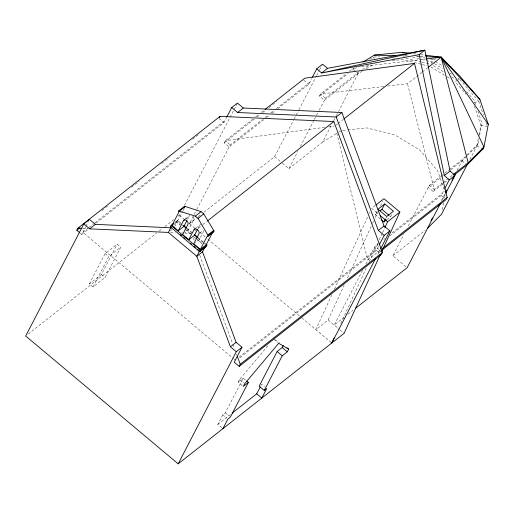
<?xml version="1.0" encoding="UTF-8"?>
<svg xmlns="http://www.w3.org/2000/svg" width="514" height="514" viewBox="0 0 514 514"><rect width="100%" height="100%" fill="white"/><g stroke="black" fill="none" stroke-linecap="round" stroke-linejoin="round"><path stroke-width="0.39" stroke-dasharray="2.57 1.93" d="M442.342 209.718L443.666 202.837M444.552 198.243L445.285 194.421M467.509 155.363L476.889 145.963L478.361 138.311M479.099 134.482L480.86 125.3L474.473 106.347M469.88 159.488L477.975 143.875L479.003 138.517M479.588 135.458L481.946 123.212L477.859 111.082M431.175 63.492L432.749 59.894L436.964 58.538M331.832 294.869L315.834 329.641L328.138 319.965L344.168 285.109M334.498 289.067L368.018 216.195M369.322 213.355L369.977 211.935M347.509 277.849L371.224 226.295M372.56 223.391L373.562 221.213M375.233 217.583L377.906 211.768M380.578 205.96L382.911 200.878M340.808 323.415L366.193 268.224M369.2 261.69L377.88 242.814M379.216 239.903L382.223 233.369M382.557 232.643L384.562 228.287M80.1 233.041L81.745 234.423L85.645 226.899M85.999 226.218L88.466 221.47M89.365 283.966L105.094 253.614L117.134 244.144L120.751 247.183L105.023 277.528L92.983 286.998L89.365 283.966L101.406 274.495L117.134 244.144M92.983 286.998L108.711 256.653L120.751 247.183M96.221 223.037L223.95 122.57L226.68 117.295M178.043 216.195L179.302 215.205L180.774 212.372M184.455 205.272L237.057 103.802M181.037 223.288L177.516 220.333L176.797 221.714L180.375 224.753M174.766 226.565L176.912 222.427L176.418 222.016L180.041 225.093M177.632 221.046L182.721 211.228M183.08 210.528L184.532 207.72M263.875 119.646L229.173 146.946L224.239 142.808L225.325 140.72L253.087 118.882M187.437 219.549L189.197 216.163A2.968 2.017 51.8 0 1 189.981 215.475M194.928 228.3L189.403 223.674L193.823 215.148M194.189 214.434L196.399 210.175M196.766 209.461L230.259 144.858L262.436 119.544M192.93 216.69A2.968 2.017 51.8 0 1 193.637 219.883L188.368 230.047L184.944 232.739M198.031 228.428L199.785 225.042A3.328 2.262 51.8 0 1 200.704 224.483M203.666 231.21L199.451 239.338L195.461 242.479M277.759 108.73L308.676 84.412L311.767 78.449M203.917 212.256L274.604 156.648L293.783 119.659M294.149 118.946L298.576 110.414M298.942 109.7L316.277 76.265M316.643 75.558L319.226 70.579M319.592 69.865L322.175 64.886M362.222 71.17L358.219 73.637L324.321 100.275L319.38 96.137L320.466 94.049L346.192 73.81M282.34 163.137L288.887 168.624L297.747 151.534M300.33 146.548L313.983 120.205M314.356 119.499L318.783 110.953M319.149 110.24L325.401 98.187L359.113 71.664L338.829 110.799M353.985 68.092L353.266 69.486L352.013 70.469M288.887 168.624L322.599 142.102L331.819 124.317M333.663 120.758L335.88 116.492M336.246 115.778L338.463 111.512M242.178 385.449L238.213 382.12L239.582 379.473L268.95 344.521M221.765 427.719L217.801 424.397L222.78 414.792L225.312 412.8L243.283 378.137L246.11 380.508M260.977 385.558L261.684 384.183L264.517 386.56M380.444 219.022L375.233 214.653L376.987 211.26M385.68 218.54L386.734 216.503M362.576 270.364L334.222 325.066L343.648 317.652M365.891 263.971L375.079 246.251L378.214 243.784M386.965 219.536L390.627 216.657L391.681 214.627M378.503 246.379L376.428 250.376L239.267 358.271M377.764 254.314L380.341 249.348M405.931 266.727L392.844 255.76L403.92 234.403M408.347 225.858L429.357 185.323L440.594 176.482M443.261 175.621L428.278 187.411L433.212 191.549L434.291 189.46L442.451 183.042M389.696 235.99L441.192 195.487L444.61 188.889M441.32 200.762L445.381 192.93M457.19 170.147L463.069 158.807L477.975 143.875M442.451 199.567L445.394 193.887M450.752 169.729L461.99 160.895L466.956 155.915M101.984 210.489L108.904 205.041M131.552 187.224L139.101 181.288M161.756 163.471L169.305 157.528M192.583 139.217L199.509 133.775M88.492 227.882L82.831 232.334L233.472 358.599M89.121 227.387L94.158 223.423M94.788 222.928L225.029 120.482M81.745 234.423L88.042 229.475M255.606 116.896L258.76 114.416M261.285 112.431L264.44 109.951M224.239 142.808L254.526 118.985M257.051 116.999L260.206 114.519M262.725 112.534L265.886 110.054M269.04 107.574L276.609 101.618M264.961 117.558L268.115 115.078M270.64 113.093L273.795 110.613M276.314 108.627L309.756 82.324M266.4 117.661L269.554 115.181M272.079 113.196L275.234 110.716M349.327 71.343L353.722 67.887M319.38 96.137L348.248 73.431M28.219 334.055L156.642 233.035M159.16 231.056L162.308 228.576M164.827 226.597L173.642 219.664M174.856 222.427L177.516 220.333M174.709 223.359L178.011 220.744M173.488 225.119L176.912 222.427M170.057 231.088L172.344 229.295M185.528 218.88L189.525 215.739M185.201 219.305L189.197 216.163M189.075 223.474L193.637 219.883M189.403 223.674L197.607 217.216M198.237 216.722L201.398 214.242M195.628 228.274L200.19 224.682M194.8 230.914L202.349 224.971M202.979 224.477L206.75 221.508M336.272 124.941L337.537 123.945M338.167 123.45L343.211 119.479M199.586 233.215L203.583 230.073M387.697 86.056L407.467 83.705L421.827 72.41M422.45 71.921L427.449 67.989M457.479 79.985L455.256 81.732L466.018 94.229M458.032 79.548L459.143 78.674L457.132 77.453M375.349 205.439L371.609 208.376L378.323 214.004M375.233 214.653L377.668 212.732M441.218 175.994L448.709 170.095M449.339 169.607L463.069 158.807M443.074 182.547L452.487 175.145M433.212 191.549L443.878 183.157M444.507 182.663L447.643 180.196M383.868 239.338L385.121 238.348M392.034 232.913L442.271 193.399M378.388 244.882L373.993 248.339L379.717 253.139M239.087 357.172L377.514 248.288L381.896 251.969M380.81 250.993L378.927 252.477L380.013 250.389L367.709 260.065L336.342 131.385M392.844 255.76L425.309 230.221M238.213 382.12L243.283 378.137M348.049 314.189L353.073 310.238M217.801 424.397L230.349 414.522M356.594 67.437L353.266 69.486L356.022 71.793M369.887 59.238L373.215 57.189L379.441 56.559M362.479 69.589L369.881 65.027M366.219 68.709L373.549 64.186M322.599 142.102L338.084 132.561M338.758 132.143L341.45 130.485L347.04 129.92M473.902 102.421L478.817 101.502L483.398 115.104M324.681 127.324L225.325 140.72L230.259 144.858M328.652 126.791L334.216 126.039M383.74 86.525L320.466 94.049L325.401 98.187M358.329 66.929L360.719 66.647M361.515 66.55L425.251 59.059M393.936 58.442L395.536 58.281M392.053 60.613L402.436 59.566L421.711 64.391M347.843 129.843L367.009 127.915L394.765 134.861L419.822 150.082L437.767 170.905L444.668 191.375M402.963 55.994L405.353 56.071M416.501 56.418L419.681 56.514M420.478 56.54L425.258 56.688M82.69 228.415L87.476 228.634M170.532 232.424L175.319 232.643M181.712 232.932L184.108 233.041M184.905 233.08L190.996 233.356M413.423 53.687L415.8 53.983M420.561 54.587L424.525 55.088M480.86 125.3L487.221 126.444M416.77 55.897L418.293 56.283M419.058 56.469L425.142 57.992M430.469 59.322L432.749 59.894L434.76 61.115M405.038 55.326L407.319 55.897M412.646 57.227L418.737 58.75M421.776 59.508L431.67 61.982L433.675 63.203M405.835 58.056L421.255 61.918M422.026 62.11L430.507 64.231M422.482 64.584L427.108 65.741M476.889 145.963L481.534 148.398M274.913 339.786L279.571 342.53M435.429 61.526L442.13 65.593M434.349 63.614L442.387 68.497M449.763 72.975L451.774 74.196M433.308 65.657L444.147 72.236M451.594 76.766L455.661 79.233M430.873 66.923L444.417 75.153M447.129 76.798L449.834 78.443M461.99 160.895L465.96 164.005M356.568 72.256L358.219 73.637M429.357 185.323L434.291 189.46L407.467 83.705M303.742 80.274L308.676 84.412M441.192 195.487L444.481 198.243M389.464 215.687L390.627 216.657M274.604 156.648L281.749 162.636M219.015 118.432L223.95 122.57M328.138 319.965L339.446 329.448M340.03 329.937L344.091 333.342M179.302 215.205L184.057 219.189M199.837 232.418L205.362 237.044M207.817 239.106L301.101 317.299M301.718 317.813L331.177 342.504M187.096 228.364L192.544 232.932M197.999 237.5L204.058 242.576M204.662 243.083L205.87 244.099M177.137 220.634L181.635 224.406M182.207 224.888L183.928 226.327M186.704 228.653L191.446 232.624M197.806 237.963L205.497 244.401M273.583 339.002L277.554 342.33M234.082 359.113L235.316 360.147M105.094 253.614L108.711 256.653M239.582 379.473L243.546 382.801M101.406 274.495L105.023 277.528M225.312 412.8L229.276 416.122M222.78 414.792L226.745 418.113M186.331 229.816L192.287 234.879M195.892 237.943L202.516 243.572M184.828 229.16L190.103 233.645M193.855 236.838L196.753 239.299M197.363 239.82L202.22 243.951M459.664 79.278L478.817 101.502M466.59 91.543L474.281 100.468L475.81 105.017M373.215 57.189L374.134 58.423M193.341 237.931L194.17 240.179M199.734 255.169L232.566 343.583M232.842 344.335L234.236 348.081M236.459 354.075L237.018 355.572M485.942 122.666L486.964 125.686"/><path stroke-width="0.77" d="M453.92 175.261L467.091 164.891L482.864 149.092L483.166 147.531M425.316 55.184L441.179 57.189L460.223 76.586L479.896 99.414L488.3 124.356L483.95 147.004L482.864 149.092M334.126 337.936L331.787 343.018L375.561 258.574M384.896 227.561L387.569 221.752L399.873 212.076L383.913 198.7L375.959 204.957M380.167 254.918L344.091 333.342L178.185 463.846L25.7 336.034L83.814 223.918L89.52 219.427L95.398 224.355L171.67 227.837M381.504 252.014L399.873 212.076M79.554 232.585L76.811 230.285L77.897 228.197L220.095 116.344L333.849 121.535L382.448 252.425L381.362 254.514L239.164 366.366L234.23 362.235L242.004 347.239L236.125 342.311L202.522 251.809L204.913 247.189M219.375 117.738L220.095 116.344M227.008 116.659L231.718 107.574L237.423 103.089L243.302 108.017L341.9 112.515L384.022 225.974L389.901 230.902L380.707 248.641M171.927 225.53L178.833 212.211L178.339 211.794L178.885 210.74L184.59 206.255L201.051 211.639L203.737 213.895L214.042 230.947L213.496 232L207.797 236.485L207.303 236.074L200.396 249.393L206.48 244.606L206.975 245.024L206.133 246.643L199.67 251.731L170.333 226.802L171.053 225.415L173.713 223.327M83.814 223.918L89.693 228.846L168.348 232.431L171.207 226.912L170.828 227.214M184.044 207.309L184.59 206.255M171.432 225.119L178.223 230.812L183.492 220.647L184.635 219.754M178.223 230.812L183.928 226.327L186.736 220.904M183.492 220.647A2.968 2.017 51.8 0 1 186.685 220.628A2.968 2.017 51.8 0 1 187.931 224.374L182.663 234.532L188.818 239.691L194.086 229.527L195.224 228.627M188.818 239.691L194.517 235.2L197.331 229.784M200.049 251.43L199.554 251.018L196.817 256.293L230.42 346.796L236.299 351.724L178.185 463.846M199.67 251.731L200.511 250.106L206.975 245.024M207.797 236.485L208.337 235.431L214.042 230.947M212.642 232.289L206.101 244.908L206.589 245.319M312.435 77.158L316.746 68.844L322.541 64.173L327.476 68.311L424.853 50.154L450.058 171.053L454.961 175.435L445.76 193.18M239.164 366.366L240.25 364.278L382.448 252.425M222.896 428.67L227.875 419.064L230.413 417.072L248.378 382.41L246.681 380.983M283.22 345.543L282.186 347.528L277.117 351.518L259.152 386.181L264.247 390.454L266.785 388.462L261.806 398.067L256.704 393.788L260.264 386.933M264.247 390.454L282.218 355.791L287.287 351.807L288.662 349.154L286.96 347.734M380.109 210.817L381.934 209.378L384.748 203.949L393.441 211.228L386.734 216.503L378.047 209.224L384.748 203.949M381.6 219.992L383.919 221.932L385.327 219.221M379.493 244.471L384.202 235.386L389.901 230.902M444.944 188.246L449.262 179.919L454.961 175.435M430.989 220.699L432.467 217.852M438.738 205.748L439.476 204.321M445.747 192.217L446.859 190.084M452.024 180.118L455.346 173.706M440.241 203.827L407.12 267.723L355.592 308.259M265.07 109.456L304.821 78.186L414.509 63.395L447.206 197.53L446.126 199.618L382.069 250.01M427.661 228.139L441.462 214.312L468.177 162.803L483.95 147.004L441.179 57.189L426.055 56.713M327.476 68.311L321.68 72.982L316.746 68.844M76.811 230.285L79.959 227.811M89.693 228.846L95.398 224.355M231.718 107.574L237.596 112.502L243.302 108.017M178.885 210.74L179.38 211.158L185.079 206.673M170.333 226.802L170.719 226.501M171.547 225.832L173.064 224.637M179.38 211.158L195.346 216.124L201.051 211.639M195.346 216.124L198.038 218.379L203.737 213.895M237.596 112.502L336.201 117.006L341.9 112.515M207.38 221.014L333.849 121.535M419.148 54.645L424.853 50.154L321.68 72.982L419.148 54.645L444.353 175.537L449.262 179.919M343.847 118.985L414.509 63.395M198.038 218.379L207.849 235.02L213.548 230.535M428.072 67.501L441.179 57.189L479.896 99.414M199.175 251.314L199.554 251.018M202.522 251.809L196.817 256.293L168.348 232.431M383.919 221.932L386.355 220.018M444.353 175.537L450.058 171.053M230.42 346.796L236.125 342.311M384.202 235.386L378.323 230.458L384.022 225.974M453.117 174.651L468.177 162.803L441.179 57.189L426.048 58.969M236.299 351.724L242.004 347.239M382.525 248.416L447.206 197.53M248.378 382.41L243.308 386.399L244.683 383.746L278.684 343.275L288.662 349.154M232.232 413.044L256.704 393.788M362.993 62.065L374.295 55.101L402.321 52.287L409.459 53.186M374.295 55.101L395.793 55.769M77.897 228.197L81.887 228.377M402.321 52.287L403.837 52.666M381.934 209.378L388.886 215.205M380.148 215.533L387.569 221.752M213.002 231.583L213.496 232M207.849 235.02L208.337 235.431M183.459 225.318L186.492 227.856M194.363 234.455L197.395 236.993M183.928 226.327L186.145 228.184M194.517 235.2L197.26 237.5M205.259 246.534L205.748 246.945M200.89 249.81L193.752 243.822L199.021 233.664A3.328 2.262 51.8 0 0 197.492 229.784A3.328 2.262 51.8 0 0 194.086 229.527M171.053 225.415L200.511 250.106M282.186 347.528L287.287 351.807M277.117 351.518L282.218 355.791M180.253 234.609L181.461 235.63M183.877 237.686L185.079 238.708M190.508 243.328L191.716 244.349M194.125 246.399L195.333 247.427M197.742 249.476L198.95 250.504M441.179 57.189L488.3 124.356M336.201 117.006L378.323 230.458M237.295 356.324L240.25 364.278"/></g></svg>
